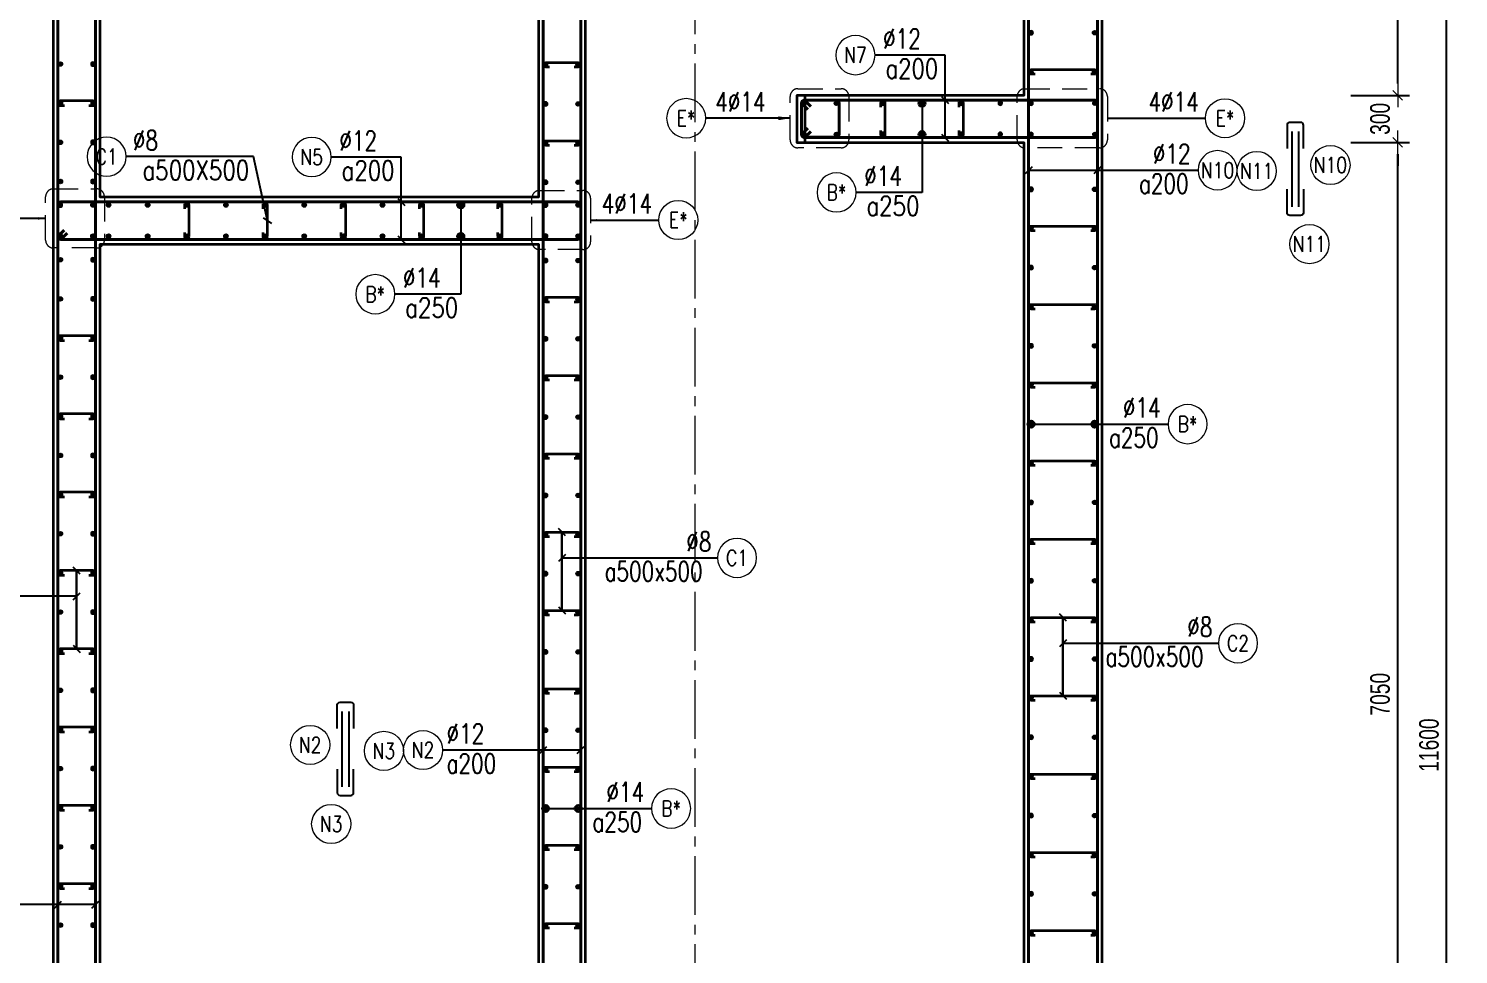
# Model space of a CAD drawing. Header units: millimetres. Extents: x 988833 to 1318015, y -9365 to 47591.
# Drawn here: x 1189286 to 1198419, y 5349 to 11262 of the extents above; entities that cross this region are included whole.
import ezdxf
from ezdxf.enums import TextEntityAlignment as Align

# ---------------------------------------------------------------- set-up
doc = ezdxf.new("R2010")
doc.units = ezdxf.units.MM
doc.header["$MEASUREMENT"] = 0
for name, pattern in [('HIDDEN', [9.525, 6.35, -3.175]), ('HIDDEN2', [4.7625, 3.175, -1.5875]), ('OF_Grid_1$0$CENTER2', [1.125, 0.75, -0.125, 0.125, -0.125])]:
    doc.linetypes.add(name, pattern=pattern)
doc.layers.get('0').update_dxf_attribs({"lineweight": 20})
doc.layers.get('Defpoints').update_dxf_attribs({"color": 151, "lineweight": 9})
doc.layers.add('Hidden', color=9, linetype='HIDDEN')
doc.layers.add('Ligature', color=1, linetype='Continuous')
for name, color, linetype, lineweight in [('KC-LEADER', 153, 'Continuous', 18), ('KC-THEP', 6, 'Continuous', 40), ('NDC_S_DIM', 1, 'Continuous', 15), ('NDC_S_HIDDEN', 8, 'HIDDEN2', 13), ('NDC_S_LEADER', 1, 'Continuous', 15), ('NDC_S_REBAR', 4, 'Continuous', 35), ('NDC_S_STIRRUP', 4, 'Continuous', 40), ('NDC_S_VN TEXT', 7, 'Continuous', 20), ('NDC_S_WALL', 6, 'Continuous', 35), ('OF_Grid_1$0$NDC_S_AXIS', 5, 'OF_Grid_1$0$CENTER2', 13)]:
    doc.layers.add(name, color=color, linetype=linetype, lineweight=lineweight)
doc.styles.add('NDC_ARIAL', font='arial.ttf', dxfattribs={"width": 0.85})
doc.styles.add('NDC_DIM', font='', dxfattribs={"width": 0.75})
doc.styles.add('NDC_EN TXT', font='romans.shx', dxfattribs={"width": 0.8})
doc.styles.get('NDC_DIM').set_extended_font_data('Dotum')
doc.dimstyles.new('NDC_1-50', dxfattribs={"dimscale": 50, "dimtxt": 2.5, "dimasz": 1, "dimexe": 1.5, "dimexo": 0, "dimgap": 0.8, "dimtad": 1, "dimdec": 0, "dimdsep": 46, "dimtxsty": 'NDC_ARIAL', "dimblk": 'DIMMARK', "dimcen": 49999.938995, "dimdle": 1.5, "dimclrd": 1, "dimclre": 1, "dimclrt": 3, "dimadec": 0, "dimazin": 0, "dimtfac": 1, "dimtdec": 0, "dimtix": 1, "dimtmove": 2, "dimatfit": 3, "dimfxl": 1, "dimarcsym": 0})
doc.dimstyles.new('NDC_dim_25', dxfattribs={"dimscale": 25, "dimtxt": 2.5, "dimasz": 1.5, "dimexe": 1.5, "dimexo": 2.5, "dimgap": 1, "dimtad": 1, "dimdec": 0, "dimzin": 0, "dimdsep": 46, "dimtxsty": 'NDC_DIM', "dimblk": 'DIMMARK', "dimcen": 0.09, "dimdle": 1.2, "dimclrd": 1, "dimclre": 1, "dimclrt": 3, "dimadec": 0, "dimazin": 0, "dimtfac": 1, "dimtdec": 0, "dimtix": 1, "dimtofl": 0, "dimtmove": 0, "dimatfit": 3, "dimfxl": 6, "dimfxlon": 1, "dimtolj": 1, "dimtzin": 0, "dimarcsym": 0})
doc.dimstyles.new('NDC_dim_30', dxfattribs={"dimscale": 30, "dimtxt": 2.5, "dimasz": 1.5, "dimexe": 1.5, "dimexo": 2.5, "dimgap": 1, "dimtad": 1, "dimdec": 0, "dimzin": 0, "dimdsep": 46, "dimtxsty": 'NDC_DIM', "dimblk": 'DIMMARK', "dimcen": 0.09, "dimdle": 1.2, "dimclrd": 1, "dimclre": 1, "dimclrt": 3, "dimadec": 0, "dimazin": 0, "dimtfac": 1, "dimtdec": 0, "dimtix": 1, "dimtofl": 0, "dimtmove": 0, "dimatfit": 3, "dimfxl": 6, "dimfxlon": 1, "dimtolj": 1, "dimtzin": 0, "dimarcsym": 0})
doc.dimstyles.new('NDC_dim_50', dxfattribs={"dimscale": 50, "dimtxt": 2.5, "dimasz": 1.5, "dimexe": 1.5, "dimexo": 2.5, "dimgap": 1, "dimtad": 1, "dimdec": 0, "dimzin": 0, "dimdsep": 46, "dimtxsty": 'NDC_DIM', "dimblk": 'DIMMARK', "dimcen": 0.09, "dimdle": 1.2, "dimclrd": 1, "dimclre": 1, "dimclrt": 3, "dimadec": 0, "dimazin": 0, "dimtfac": 1, "dimtdec": 0, "dimtix": 1, "dimtofl": 0, "dimtmove": 0, "dimatfit": 3, "dimfxl": 6, "dimfxlon": 1, "dimtolj": 1, "dimtzin": 0, "dimarcsym": 0})

# ---------------------------------------------------------------- blocks, each defined once
blk = doc.blocks.new('THEP')
at = {"layer": 'KC-LEADER', "color": 6}
blk.add_circle((0, 0), 14, dxfattribs=at)
at = {"layer": 'KC-THEP'}
for p, q in [((-14, 0), (14, 0)), ((9.9, 9.9), (-9.9, -9.9)), ((-9.9, 9.9), (9.9, -9.9)), ((0, 14), (0, -14))]:
    blk.add_line(p, q, dxfattribs=at)
blk = doc.blocks.new('A$C7BC65A55')
at = {"layer": 'Ligature'}
for p, q in [((-15.2, 372, 0), (-15.2, 38.5, 0)), ((15.2, 372, 0), (15.2, 38.5, 0))]:
    blk.add_line(p, q, dxfattribs=at)
for points in [[(-36.2, 296.5), (-36.2, 400.9, -0.414214), (-24, 413.1), (24, 413.1, -0.414214), (36.2, 400.9), (36.2, 296.5)], [(-36.2, 116.5), (-36.2, 12.2, 0.414214), (-24, 0), (24, 0, 0.414214), (36.2, 12.2), (36.2, 116.5)]]:
    blk.add_lwpolyline(points, format="xyb", dxfattribs=at)
blk = doc.blocks.new('DIMMARK')
at = {"layer": 'NDC_S_DIM', "color": 1}
blk.add_line((-1.5, 0), (1, 0), dxfattribs=at)
at = {"layer": 'NDC_S_DIM', "color": 2, "const_width": 0.1}
blk.add_lwpolyline([(-0.42, -0.42), (0.42, 0.42)], dxfattribs=at)
blk = doc.blocks.new('*U11')
blk.add_circle((-2.5, 0), 2.5)
at = {"layer": 'NDC_S_VN TEXT', "color": 3, "style": 'NDC_EN TXT', "width": 0.75}
for tag, p in [('DK1', (0.5, 0.85)), ('KC1', (0.5, -2.97))]:
    blk.add_attdef(tag, p, '', height=2.5, dxfattribs=at)
at = {"layer": 'NDC_S_VN TEXT', "color": 7, "style": 'NDC_EN TXT', "width": 0.8}
blk.add_attdef('SH2', text='', height=2, dxfattribs=at).set_placement((-2.5, 0), align=Align.MIDDLE)
blk = doc.blocks.new('*U12')
blk.add_circle((-2.5, 0), 2.5)
at = {"layer": 'NDC_S_VN TEXT', "color": 3, "style": 'NDC_EN TXT', "width": 0.75}
for tag, p in [('DK1', (0.5, 0.85)), ('KC1', (0.5, -2.97))]:
    blk.add_attdef(tag, p, '', height=2.5, dxfattribs=at)
at = {"layer": 'NDC_S_VN TEXT', "color": 7, "style": 'NDC_EN TXT', "width": 0.8}
blk.add_attdef('SH2', text='', height=2, dxfattribs=at).set_placement((-2.5, 0), align=Align.MIDDLE)
blk = doc.blocks.new('*U1115')
at = {"layer": 'KC-THEP', "rotation": 9.66856443638095}
for p in [(0, 99.3), (0, -99.3)]:
    blk.add_blockref('THEP', p, dxfattribs=at)
blk = doc.blocks.new('*U1114')
at = {"layer": 'NDC_S_HIDDEN', "color": 0, "linetype": 'ByBlock', "lineweight": -2, "transparency": 16777216}
for p in [(0, 0), (250, 0), (500, 0), (750, 0), (1000, 0), (1250, 0), (1500, 0), (1750, 0), (2000, 0), (2250, 0), (2500, 0)]:
    blk.add_blockref('*U1115', p, dxfattribs=at)
blk = doc.blocks.new('*U1117')
at = {"layer": 'NDC_S_REBAR'}
blk.add_lwpolyline([(-15, -75), (-15, -100, 1), (15, -100), (15, 100, 1), (-15, 100), (-15, 75)], format="xyb", dxfattribs=at)
blk = doc.blocks.new('*U1116')
at = {"layer": 'NDC_S_HIDDEN', "color": 0, "linetype": 'ByBlock', "lineweight": -2, "transparency": 16777216}
for p in [(0, 0), (500, 0), (1000, 0), (1500, 0), (2000, 0)]:
    blk.add_blockref('*U1117', p, dxfattribs=at)
blk = doc.blocks.new('*U9')
blk.add_circle((2.5, 0), 2.5)
at = {"layer": 'NDC_S_VN TEXT', "color": 3, "style": 'NDC_EN TXT', "width": 0.75}
blk.add_attdef('DK2', text='', height=2.5, dxfattribs=at).set_placement((-0.85, 0.85), align=Align.RIGHT)
at = {"layer": 'NDC_S_VN TEXT', "color": 7, "style": 'NDC_EN TXT', "width": 0.8}
blk.add_attdef('SH3', text='', height=2, dxfattribs=at).set_placement((2.5, 0), align=Align.MIDDLE)
blk = doc.blocks.new('*U1113')
at = {"layer": 'NDC_S_REBAR'}
blk.add_lwpolyline([(-15, -75), (-15, -100, 1), (15, -100), (15, 100, 1), (-15, 100), (-15, 75)], format="xyb", dxfattribs=at)
blk = doc.blocks.new('*U1120')
at = {"layer": 'NDC_S_HIDDEN', "color": 0, "linetype": 'ByBlock', "lineweight": -2, "transparency": 16777216}
for p in [(0, 0), (500, 0)]:
    blk.add_blockref('*U1113', p, dxfattribs=at)
blk = doc.blocks.new('*U10')
blk.add_circle((2.5, 0), 2.5)
at = {"layer": 'NDC_S_VN TEXT', "color": 3, "style": 'NDC_EN TXT'}
for tag, width, p in [('DK2', 0.75, (-0.85, 0.85)), ('KC2', 0.8, (-0.85, -2.97))]:
    blk.add_attdef(tag, text='', height=2.5, dxfattribs=dict(at, width=width)).set_placement(p, align=Align.RIGHT)
at = {"layer": 'NDC_S_VN TEXT', "color": 7, "style": 'NDC_EN TXT', "width": 0.8}
blk.add_attdef('SH3', text='', height=2, dxfattribs=at).set_placement((2.5, 0), align=Align.MIDDLE)
blk = doc.blocks.new('*D1144')
at = {"layer": 'Defpoints', "color": 0, "ltscale": 200, "transparency": 16777216}
for p in [(1196820.8, 12485.6), (1198344.1, 12485.6), (1196820.8, 885.9)]:
    blk.add_point(p, dxfattribs=at)
at = {"layer": 'NDC_S_DIM', "color": 1, "lineweight": -2, "ltscale": 200, "transparency": 16777216}
for p, q in [((1198044.1, 12485.6), (1198419.1, 12485.6)), ((1198344.1, 960.9), (1198344.1, 12410.6)), ((1198044.1, 885.9), (1198419.1, 885.9))]:
    blk.add_line(p, q, dxfattribs=at)
at = {"layer": 'NDC_S_DIM', "color": 1, "lineweight": -2, "ltscale": 200, "transparency": 16777216, "xscale": 75, "yscale": 75, "zscale": 75}
for p, rotation in [((1198344.1, 12485.6), 90), ((1198344.1, 885.9), 270)]:
    blk.add_blockref('DIMMARK', p, dxfattribs=dict(at, rotation=rotation))
at = {"layer": 'NDC_S_DIM', "color": 3, "ltscale": 200, "transparency": 16777216, "insert": (1198231.5, 6685.7), "char_height": 125, "attachment_point": 5, "rotation": 90, "style": 'NDC_DIM'}
blk.add_mtext('\\A1;11600', dxfattribs=at)
blk = doc.blocks.new('*D1166')
at = {"layer": 'Defpoints', "color": 0, "ltscale": 200, "transparency": 16777216}
for p in [(1195518.5, 10535.6), (1198031.5, 10535.6), (1195643.5, 3485.6)]:
    blk.add_point(p, dxfattribs=at)
at = {"layer": 'NDC_S_DIM', "color": 1, "lineweight": -2, "ltscale": 200, "transparency": 16777216}
for p, q in [((1197731.5, 10535.6), (1198106.5, 10535.6)), ((1198031.5, 3560.6), (1198031.5, 10460.6)), ((1197731.5, 3485.6), (1198106.5, 3485.6))]:
    blk.add_line(p, q, dxfattribs=at)
at = {"layer": 'NDC_S_DIM', "color": 1, "lineweight": -2, "ltscale": 200, "transparency": 16777216, "xscale": 75, "yscale": 75, "zscale": 75}
for p, rotation in [((1198031.5, 10535.6), 90), ((1198031.5, 3485.6), 270)]:
    blk.add_blockref('DIMMARK', p, dxfattribs=dict(at, rotation=rotation))
at = {"layer": 'NDC_S_DIM', "color": 3, "ltscale": 200, "transparency": 16777216, "insert": (1197918.9, 7010.6), "char_height": 125, "attachment_point": 5, "rotation": 90, "style": 'NDC_DIM'}
blk.add_mtext('\\A1;7050', dxfattribs=at)
blk = doc.blocks.new('*D1167')
at = {"layer": 'Defpoints', "color": 0, "ltscale": 200, "transparency": 16777216}
for p in [(1195518.5, 10835.6), (1198031.5, 10835.6), (1195518.5, 10535.6)]:
    blk.add_point(p, dxfattribs=at)
at = {"layer": 'NDC_S_DIM', "color": 1, "lineweight": -2, "ltscale": 200, "transparency": 16777216}
for p, q in [((1198031.5, 10910.6), (1198031.5, 10985.6)), ((1197731.5, 10835.6), (1198106.5, 10835.6)), ((1197731.5, 10535.6), (1198106.5, 10535.6)), ((1198031.5, 10460.6), (1198031.5, 10385.6))]:
    blk.add_line(p, q, dxfattribs=at)
at = {"layer": 'NDC_S_DIM', "color": 1, "lineweight": -2, "ltscale": 200, "transparency": 16777216, "xscale": 75, "yscale": 75, "zscale": 75}
for p, rotation in [((1198031.5, 10835.6), 270), ((1198031.5, 10535.6), 90)]:
    blk.add_blockref('DIMMARK', p, dxfattribs=dict(at, rotation=rotation))
at = {"layer": 'NDC_S_DIM', "color": 3, "ltscale": 200, "transparency": 16777216, "insert": (1197918.9, 10685.6), "char_height": 125, "attachment_point": 5, "rotation": 90, "style": 'NDC_DIM'}
blk.add_mtext('\\A1;300', dxfattribs=at)
blk = doc.blocks.new('*D1168')
at = {"layer": 'Defpoints', "color": 0, "ltscale": 200, "transparency": 16777216}
for p in [(1195643.5, 12385.6), (1198031.5, 12385.6), (1195518.5, 10835.6)]:
    blk.add_point(p, dxfattribs=at)
at = {"layer": 'NDC_S_DIM', "color": 1, "lineweight": -2, "ltscale": 200, "transparency": 16777216}
for p, q in [((1197731.5, 12385.6), (1198106.5, 12385.6)), ((1198031.5, 10910.6), (1198031.5, 12310.6)), ((1197731.5, 10835.6), (1198106.5, 10835.6))]:
    blk.add_line(p, q, dxfattribs=at)
at = {"layer": 'NDC_S_DIM', "color": 1, "lineweight": -2, "ltscale": 200, "transparency": 16777216, "xscale": 75, "yscale": 75, "zscale": 75}
for p, rotation in [((1198031.5, 12385.6), 90), ((1198031.5, 10835.6), 270)]:
    blk.add_blockref('DIMMARK', p, dxfattribs=dict(at, rotation=rotation))
at = {"layer": 'NDC_S_DIM', "color": 3, "ltscale": 200, "transparency": 16777216, "insert": (1197918.9, 11610.6), "char_height": 125, "attachment_point": 5, "rotation": 90, "style": 'NDC_DIM'}
blk.add_mtext('\\A1;1550', dxfattribs=at)

msp = doc.modelspace()

# ---------------------------------------------------------------- linework, layer by layer
for centre in [(1197601.8, 10390.6), (1197130.9, 10352.4), (1197467.4, 9885.6), (1191084.4, 6686.9), (1191555.4, 6648.7), (1191218.9, 6181.9)]:
    msp.add_circle(centre, 125)
at = {"layer": 'NDC_S_HIDDEN', "ltscale": 50}
for points in [[(1194200.3, 10878.3), (1194476.1, 10878.3, -0.414214), (1194526.1, 10828.3), (1194526.1, 10550.7, -0.414214), (1194476.1, 10500.7), (1194200.3, 10500.7, -0.414214), (1194150.3, 10550.7), (1194150.3, 10828.3, -0.414214)], [(1195650.3, 10878.3), (1196126.9, 10878.3, -0.414214), (1196176.9, 10828.3), (1196176.9, 10550.7, -0.414214), (1196126.9, 10500.7), (1195650.3, 10500.7, -0.414214), (1195600.3, 10550.7), (1195600.3, 10828.3, -0.414214)], [(1189444.3, 10238.5), (1189720.1, 10238.5, -0.414214), (1189770.1, 10188.5), (1189770.1, 9911, -0.414214), (1189720.1, 9861), (1189444.3, 9861, -0.414214), (1189394.3, 9911), (1189394.3, 10188.5, -0.414214)], [(1192550.3, 10228.3), (1192826.1, 10228.3, -0.414214), (1192876.1, 10178.3), (1192876.1, 9900.7, -0.414214), (1192826.1, 9850.7), (1192550.3, 9850.7, -0.414214), (1192500.3, 9900.7), (1192500.3, 10178.3, -0.414214)]]:
    msp.add_lwpolyline(points, format="xyb", close=True, dxfattribs=at)
at = {"layer": 'NDC_S_REBAR'}
for points in [[(1192614.2, 11015.7), (1192589.2, 11015.7, -1), (1192589.2, 11045.7), (1192796.3, 11045.7, -1), (1192796.3, 11015.7), (1192771.3, 11015.7)], [(1195715, 10970.6), (1195690, 10970.6, -1), (1195690, 11000.6), (1196095.5, 11000.6, -1), (1196095.5, 10970.6), (1196070.5, 10970.6)], [(1189671.3, 10770.6), (1189696.3, 10770.6, 1), (1189696.3, 10800.6), (1189489.2, 10800.6, 1), (1189489.2, 10770.6), (1189514.2, 10770.6)], [(1192614.2, 10515.7), (1192589.2, 10515.7, -1), (1192589.2, 10545.7), (1192796.3, 10545.7, -1), (1192796.3, 10515.7), (1192771.3, 10515.7)], [(1195715, 9970.6), (1195690, 9970.6, -1), (1195690, 10000.6), (1196095.5, 10000.6, -1), (1196095.5, 9970.6), (1196070.5, 9970.6)], [(1192614.2, 9515.7), (1192589.2, 9515.7, -1), (1192589.2, 9545.7), (1192796.3, 9545.7, -1), (1192796.3, 9515.7), (1192771.3, 9515.7)], [(1195715, 9470.6), (1195690, 9470.6, -1), (1195690, 9500.6), (1196095.5, 9500.6, -1), (1196095.5, 9470.6), (1196070.5, 9470.6)], [(1189671.3, 9270.6), (1189696.3, 9270.6, 1), (1189696.3, 9300.6), (1189489.2, 9300.6, 1), (1189489.2, 9270.6), (1189514.2, 9270.6)], [(1192614.2, 9015.7), (1192589.2, 9015.7, -1), (1192589.2, 9045.7), (1192796.3, 9045.7, -1), (1192796.3, 9015.7), (1192771.3, 9015.7)], [(1195715, 8970.6), (1195690, 8970.6, -1), (1195690, 9000.6), (1196095.5, 9000.6, -1), (1196095.5, 8970.6), (1196070.5, 8970.6)], [(1189671.3, 8770.6), (1189696.3, 8770.6, 1), (1189696.3, 8800.6), (1189489.2, 8800.6, 1), (1189489.2, 8770.6), (1189514.2, 8770.6)], [(1192614.2, 8515.7), (1192589.2, 8515.7, -1), (1192589.2, 8545.7), (1192796.3, 8545.7, -1), (1192796.3, 8515.7), (1192771.3, 8515.7)], [(1195715, 8470.6), (1195690, 8470.6, -1), (1195690, 8500.6), (1196095.5, 8500.6, -1), (1196095.5, 8470.6), (1196070.5, 8470.6)], [(1189671.3, 8270.6), (1189696.3, 8270.6, 1), (1189696.3, 8300.6), (1189489.2, 8300.6, 1), (1189489.2, 8270.6), (1189514.2, 8270.6)], [(1192614.2, 8015.7), (1192589.2, 8015.7, -1), (1192589.2, 8045.7), (1192796.3, 8045.7, -1), (1192796.3, 8015.7), (1192771.3, 8015.7)], [(1195715, 7970.6), (1195690, 7970.6, -1), (1195690, 8000.6), (1196095.5, 8000.6, -1), (1196095.5, 7970.6), (1196070.5, 7970.6)], [(1189671.3, 7770.6), (1189696.3, 7770.6, 1), (1189696.3, 7800.6), (1189489.2, 7800.6, 1), (1189489.2, 7770.6), (1189514.2, 7770.6)], [(1192614.2, 7515.7), (1192589.2, 7515.7, -1), (1192589.2, 7545.7), (1192796.3, 7545.7, -1), (1192796.3, 7515.7), (1192771.3, 7515.7)], [(1195715, 7470.6), (1195690, 7470.6, -1), (1195690, 7500.6), (1196095.5, 7500.6, -1), (1196095.5, 7470.6), (1196070.5, 7470.6)], [(1189671.3, 7270.6), (1189696.3, 7270.6, 1), (1189696.3, 7300.6), (1189489.2, 7300.6, 1), (1189489.2, 7270.6), (1189514.2, 7270.6)], [(1192614.2, 7015.7), (1192589.2, 7015.7, -1), (1192589.2, 7045.7), (1192796.3, 7045.7, -1), (1192796.3, 7015.7), (1192771.3, 7015.7)], [(1195715, 6970.6), (1195690, 6970.6, -1), (1195690, 7000.6), (1196095.5, 7000.6, -1), (1196095.5, 6970.6), (1196070.5, 6970.6)], [(1189671.3, 6770.6), (1189696.3, 6770.6, 1), (1189696.3, 6800.6), (1189489.2, 6800.6, 1), (1189489.2, 6770.6), (1189514.2, 6770.6)], [(1192614.2, 6515.7), (1192589.2, 6515.7, -1), (1192589.2, 6545.7), (1192796.3, 6545.7, -1), (1192796.3, 6515.7), (1192771.3, 6515.7)], [(1195715, 6470.6), (1195690, 6470.6, -1), (1195690, 6500.6), (1196095.5, 6500.6, -1), (1196095.5, 6470.6), (1196070.5, 6470.6)], [(1189671.3, 6270.6), (1189696.3, 6270.6, 1), (1189696.3, 6300.6), (1189489.2, 6300.6, 1), (1189489.2, 6270.6), (1189514.2, 6270.6)], [(1192614.2, 6015.7), (1192589.2, 6015.7, -1), (1192589.2, 6045.7), (1192796.3, 6045.7, -1), (1192796.3, 6015.7), (1192771.3, 6015.7)], [(1195715, 5970.6), (1195690, 5970.6, -1), (1195690, 6000.6), (1196095.5, 6000.6, -1), (1196095.5, 5970.6), (1196070.5, 5970.6)], [(1189671.3, 5770.6), (1189696.3, 5770.6, 1), (1189696.3, 5800.6), (1189489.2, 5800.6, 1), (1189489.2, 5770.6), (1189514.2, 5770.6)], [(1192614.2, 5515.7), (1192589.2, 5515.7, -1), (1192589.2, 5545.7), (1192796.3, 5545.7, -1), (1192796.3, 5515.7), (1192771.3, 5515.7)], [(1195715, 5470.6), (1195690, 5470.6, -1), (1195690, 5500.6), (1196095.5, 5500.6, -1), (1196095.5, 5470.6), (1196070.5, 5470.6)]]:
    msp.add_lwpolyline(points, format="xyb", dxfattribs=at)
at = {"layer": 'NDC_S_STIRRUP'}
for points in [[(1189512.7, 575.6), (1189472.7, 535.6, 0.414214), (1189492.7, 515.6), (1189692.7, 515.6, 0.414214), (1189712.7, 535.6), (1189712.7, 12835.6, 0.414214), (1189692.7, 12855.6), (1189492.7, 12855.6, 0.414214), (1189472.7, 12835.6), (1189472.7, 535.6, 0.414214), (1189492.7, 515.6), (1189532.7, 555.6)], [(1192772.7, 575.6), (1192812.7, 535.6, -0.414214), (1192792.7, 515.6), (1192592.7, 515.6, -0.414214), (1192572.7, 535.6), (1192572.7, 12835.6, -0.414214), (1192592.7, 12855.6), (1192792.7, 12855.6, -0.414214), (1192812.7, 12835.6), (1192812.7, 535.6, -0.414214), (1192792.7, 515.6), (1192752.7, 555.6)], [(1196103.5, 3317), (1196113.5, 3287), (1196113.5, 12835.6, 0.414214), (1196093.5, 12855.6), (1195693.5, 12855.6, 0.414214), (1195673.5, 12835.6), (1195673.5, 9586.3), (1195673.5, 9586.3)], [(1194282.7, 10605.6), (1194242.7, 10565.6, -0.414214), (1194222.7, 10585.6), (1194222.7, 10785.6, -0.414214), (1194242.7, 10805.6), (1196093.5, 10805.6, -0.414214), (1196113.5, 10785.6), (1196113.5, 10585.6, -0.414358), (1196093.5, 10565.6), (1194242.7, 10565.6, -0.414214), (1194222.7, 10585.6), (1194262.7, 10625.6)], [(1194262.7, 10745.6), (1194222.7, 10785.6, -0.414214), (1194242.7, 10805.6), (1194442.7, 10805.6, -0.414214), (1194462.7, 10785.6), (1194462.7, 10587.8, -0.414214), (1194442.7, 10567.8), (1194242.7, 10567.8, -0.414214), (1194222.7, 10587.8), (1194222.7, 10785.6, -0.414214), (1194242.7, 10805.6), (1194282.7, 10765.6)], [(1189532.7, 9955.6), (1189492.7, 9915.6, -0.414214), (1189472.7, 9935.6), (1189472.7, 10135.6, -0.414214), (1189492.7, 10155.6), (1192792.7, 10155.6, -0.414214), (1192812.7, 10135.6), (1192812.7, 9935.6, -0.414358), (1192792.7, 9915.6), (1189492.7, 9915.6, -0.414214), (1189472.7, 9935.6), (1189512.7, 9975.6)], [(1195673.5, 10085.6), (1195673.5, 10085.6), (1195673.5, 535.6, 0.414214), (1195693.5, 515.6), (1196093.5, 515.6, 0.414214), (1196113.5, 535.6), (1196113.5, 3786.3), (1196103.5, 3756.3)]]:
    msp.add_lwpolyline(points, format="xyb", dxfattribs=at)
at = {"layer": 'NDC_S_WALL', "ltscale": 200}
for points in [[(1192843.5, 3485.6), (1192843.5, 12885.6), (1192843.5, 12885.6), (1192443.5, 12885.6), (1192443.5, 12885.6), (1192443.5, 12385.6), (1192443.5, 12385.6), (1192543.5, 12385.6), (1192543.5, 10185.6), (1189743.5, 10185.6), (1189743.5, 12385.6), (1189743.5, 12385.6), (1191341.2, 12385.6), (1191341.2, 12385.6), (1191341.2, 12885.6), (1191341.2, 12885.6), (1186443.5, 12885.6), (1186443.5, 11735.6), (1186743.5, 11735.6), (1186743.5, 12385.6), (1189443.5, 12385.6), (1189443.5, 12385.6), (1189443.5, 985.6)], [(1192843.5, 3485.6), (1192843.5, 12885.6), (1192843.5, 12885.6), (1192443.5, 12885.6), (1192443.5, 12885.6), (1192443.5, 12385.6), (1192443.5, 12385.6), (1192543.5, 12385.6), (1192543.5, 10185.6), (1189743.5, 10185.6), (1189743.5, 12385.6), (1189743.5, 12385.6), (1191341.2, 12385.6), (1191341.2, 12385.6), (1191341.2, 12885.6), (1191341.2, 12885.6), (1186443.5, 12885.6), (1186443.5, 11735.6), (1186743.5, 11735.6), (1186743.5, 12385.6), (1189443.5, 12385.6), (1189443.5, 12385.6), (1189443.5, 985.6)], [(1196143.5, 485.6), (1196143.5, 12885.6), (1194193.5, 12885.6), (1194193.5, 12885.6), (1194193.5, 12385.6), (1194193.5, 12385.6), (1195643.5, 12385.6), (1195643.5, 12385.6), (1195643.5, 10835.6), (1195643.5, 10835.6), (1194193.5, 10835.6), (1194193.5, 10535.6), (1195643.5, 10535.6), (1195643.5, 10535.6), (1195643.5, 3485.6)], [(1196143.5, 485.6), (1196143.5, 12885.6), (1194243.5, 12885.6), (1194243.5, 12885.6), (1194243.5, 12385.6), (1194243.5, 12385.6), (1195643.5, 12385.6), (1195643.5, 12385.6), (1195643.5, 10835.6), (1195643.5, 10835.6), (1194243.5, 10835.6), (1194243.5, 10535.6), (1195643.5, 10535.6), (1195643.5, 10535.6), (1195643.5, 3485.6)], [(1189743.5, 2835.6), (1189743.5, 9885.6), (1189743.5, 9885.6), (1192543.5, 9885.6), (1192543.5, 485.6)], [(1189743.5, 2835.6), (1189743.5, 9885.6), (1189743.5, 9885.6), (1192543.5, 9885.6), (1192543.5, 485.6)]]:
    msp.add_lwpolyline(points, dxfattribs=at)
at = {"layer": 'OF_Grid_1$0$NDC_S_AXIS', "ltscale": 500}
msp.add_line((1193544.3, -1148.8), (1193544.3, 14547.4), dxfattribs=at)

# ---------------------------------------------------------------- block references
at = {"layer": 'Hidden', "yscale": 1.44, "zscale": 1.44}
for p, xscale in [((1197376.8, 10068.3, 0), -1.44), ((1191309.5, 6364.6, 0), 1.44)]:
    msp.add_blockref('A$C7BC65A55', p, dxfattribs=dict(at, xscale=xscale))
at = {"layer": 'KC-THEP', "xscale": -1}
for p, rotation in [((1195690, 11235.6), 350.3314355636191), ((1189696.3, 11035.6), 170.331435563619), ((1192589.2, 11030.7), 350.3314355636191), ((1195690, 10985.6), 350.3314355636191), ((1189696.3, 10785.6), 170.331435563619), ((1192589.2, 10780.7), 350.3314355636191), ((1194239.2, 10785.2), 350.3314355636191), ((1194742.7, 10785.6), 350.3314355636191), ((1194992.7, 10785.6), 350.3314355636191), ((1195242.7, 10785.6), 350.3314355636191), ((1195492.7, 10785.6), 350.3314355636191), ((1195689.2, 10785.2), 350.3314355636191), ((1194239.2, 10586.6), 350.3314355636191), ((1194742.7, 10587), 350.3314355636191), ((1194992.7, 10587), 350.3314355636191), ((1195242.7, 10587), 350.3314355636191), ((1195492.7, 10587), 350.3314355636191), ((1195689.2, 10586.6), 350.3314355636191), ((1189696.3, 10535.6), 170.331435563619), ((1192589.2, 10530.7), 350.3314355636191), ((1189696.3, 10285.6), 170.331435563619), ((1192589.2, 10280.7), 350.3314355636191), ((1195690, 10235.6), 350.3314355636191), ((1189489.2, 10135.2), 350.3314355636191), ((1192589.2, 10135.2), 350.3314355636191), ((1195690, 9985.6), 350.3314355636191), ((1189489.2, 9936.6), 350.3314355636191), ((1192589.2, 9936.6), 350.3314355636191), ((1189696.3, 9785.6), 170.331435563619), ((1192589.2, 9780.7), 350.3314355636191), ((1195690, 9735.6), 350.3314355636191), ((1189696.3, 9535.6), 170.331435563619), ((1192589.2, 9530.7), 350.3314355636191), ((1195690, 9485.6), 350.3314355636191), ((1189696.3, 9285.6), 170.331435563619), ((1192589.2, 9280.7), 350.3314355636191), ((1195690, 9235.6), 350.3314355636191), ((1189696.3, 9035.6), 170.331435563619), ((1192589.2, 9030.7), 350.3314355636191), ((1195690, 8985.6), 350.3314355636191), ((1189696.3, 8785.6), 170.331435563619), ((1192589.2, 8780.7), 350.3314355636191), ((1195690, 8735.6), 350.3314355636191), ((1189696.3, 8535.6), 170.331435563619), ((1192589.2, 8530.7), 350.3314355636191), ((1195690, 8485.6), 350.3314355636191), ((1189696.3, 8285.6), 170.331435563619), ((1192589.2, 8280.7), 350.3314355636191), ((1195690, 8235.6), 350.3314355636191), ((1189696.3, 8035.6), 170.331435563619), ((1192589.2, 8030.7), 350.3314355636191), ((1195690, 7985.6), 350.3314355636191), ((1189696.3, 7785.6), 170.331435563619), ((1192589.2, 7780.7), 350.3314355636191), ((1195690, 7735.6), 350.3314355636191), ((1189696.3, 7535.6), 170.331435563619), ((1192589.2, 7530.7), 350.3314355636191), ((1195690, 7485.6), 350.3314355636191), ((1189696.3, 7285.6), 170.331435563619), ((1192589.2, 7280.7), 350.3314355636191), ((1195690, 7235.6), 350.3314355636191), ((1189696.3, 7035.6), 170.331435563619), ((1192589.2, 7030.7), 350.3314355636191), ((1195690, 6985.6), 350.3314355636191), ((1189696.3, 6785.6), 170.331435563619), ((1192589.2, 6780.7), 350.3314355636191), ((1195690, 6735.6), 350.3314355636191), ((1189696.3, 6535.6), 170.331435563619), ((1192589.2, 6530.7), 350.3314355636191), ((1195690, 6485.6), 350.3314355636191), ((1189696.3, 6285.6), 170.331435563619), ((1192589.2, 6280.7), 350.3314355636191), ((1195690, 6235.6), 350.3314355636191), ((1189696.3, 6035.6), 170.331435563619), ((1192589.2, 6030.7), 350.3314355636191), ((1195690, 5985.6), 350.3314355636191), ((1189696.3, 5785.6), 170.331435563619), ((1192589.2, 5780.7), 350.3314355636191), ((1195690, 5735.6), 350.3314355636191), ((1189696.3, 5535.6), 170.331435563619), ((1192589.2, 5530.7), 350.3314355636191), ((1195690, 5485.6), 350.3314355636191)]:
    msp.add_blockref('THEP', p, dxfattribs=dict(at, rotation=rotation))
at = {"layer": 'KC-THEP'}
for p, rotation in [((1196095.5, 11235.6), 9.66856443638085), ((1189489.2, 11035.6), 189.6685644363809), ((1192796.3, 11030.7), 9.66856443638095), ((1196095.5, 10985.6), 9.66856443638085), ((1189489.2, 10785.6), 189.6685644363809), ((1192796.3, 10780.7), 9.66856443638095), ((1194446.3, 10785.2), 9.668564436380926), ((1196097.1, 10785.2), 9.668564436380926), ((1194446.3, 10586.6), 9.668564436380926), ((1196097.1, 10586.6), 9.668564436380926), ((1189489.2, 10535.6), 189.6685644363809), ((1192796.3, 10530.7), 9.66856443638095), ((1189489.2, 10285.6), 189.6685644363809), ((1192796.3, 10280.7), 9.66856443638095), ((1196095.5, 10235.6), 9.66856443638085), ((1189696.3, 10135.2), 9.668564436354272), ((1192796.3, 10135.2), 9.668564436380926), ((1196095.5, 9985.6), 9.66856443638085), ((1189696.3, 9936.6), 9.668564436354272), ((1192796.3, 9936.6), 9.668564436380926), ((1189489.2, 9785.6), 189.6685644363809), ((1192796.3, 9780.7), 9.66856443638095), ((1196095.5, 9735.6), 9.66856443638085), ((1189489.2, 9535.6), 189.6685644363809), ((1192796.3, 9530.7), 9.66856443638095), ((1196095.5, 9485.6), 9.66856443638085), ((1189489.2, 9285.6), 189.6685644363809), ((1192796.3, 9280.7), 9.66856443638095), ((1196095.5, 9235.6), 9.66856443638085), ((1189489.2, 9035.6), 189.6685644363809), ((1192796.3, 9030.7), 9.66856443638095), ((1196095.5, 8985.6), 9.66856443638085), ((1189489.2, 8785.6), 189.6685644363809), ((1192796.3, 8780.7), 9.66856443638095), ((1196095.5, 8735.6), 9.66856443638085), ((1189489.2, 8535.6), 189.6685644363809), ((1192796.3, 8530.7), 9.66856443638095), ((1196095.5, 8485.6), 9.66856443638085), ((1189489.2, 8285.6), 189.6685644363809), ((1192796.3, 8280.7), 9.66856443638095), ((1196095.5, 8235.6), 9.66856443638085), ((1189489.2, 8035.6), 189.6685644363809), ((1192796.3, 8030.7), 9.66856443638095), ((1196095.5, 7985.6), 9.66856443638085), ((1189489.2, 7785.6), 189.6685644363809), ((1192796.3, 7780.7), 9.66856443638095), ((1196095.5, 7735.6), 9.66856443638085), ((1189489.2, 7535.6), 189.6685644363809), ((1192796.3, 7530.7), 9.66856443638095), ((1196095.5, 7485.6), 9.66856443638085), ((1189489.2, 7285.6), 189.6685644363809), ((1192796.3, 7280.7), 9.66856443638095), ((1196095.5, 7235.6), 9.66856443638085), ((1189489.2, 7035.6), 189.6685644363809), ((1192796.3, 7030.7), 9.66856443638095), ((1196095.5, 6985.6), 9.66856443638085), ((1189489.2, 6785.6), 189.6685644363809), ((1192796.3, 6780.7), 9.66856443638095), ((1196095.5, 6735.6), 9.66856443638085), ((1189489.2, 6535.6), 189.6685644363809), ((1192796.3, 6530.7), 9.66856443638095), ((1196095.5, 6485.6), 9.66856443638085), ((1189489.2, 6285.6), 189.6685644363809), ((1192796.3, 6280.7), 9.66856443638095), ((1196095.5, 6235.6), 9.66856443638085), ((1189489.2, 6035.6), 189.6685644363809), ((1192796.3, 6030.7), 9.66856443638095), ((1196095.5, 5985.6), 9.66856443638085), ((1189489.2, 5785.6), 189.6685644363809), ((1192796.3, 5780.7), 9.66856443638095), ((1196095.5, 5735.6), 9.66856443638085), ((1189489.2, 5535.6), 189.6685644363809), ((1192796.3, 5530.7), 9.66856443638095), ((1196095.5, 5485.6), 9.66856443638085)]:
    msp.add_blockref('THEP', p, dxfattribs=dict(at, rotation=rotation))
at = {"layer": 'NDC_S_HIDDEN'}
for name, p in [('*U1120', (1194742.7, 10685.6)), ('*U1114', (1189796.3, 10035.9)), ('*U1116', (1190296.3, 10035.2))]:
    msp.add_blockref(name, p, dxfattribs=at)
at = {"layer": 'NDC_S_VN TEXT'}
ref = msp.add_blockref('*U10', (1194692.6, 11092.5), dxfattribs=dict(at, xscale=-50, yscale=50, zscale=50))
ref.add_attrib('SH3', 'N7', dxfattribs={"color": 7, "height": 100, "style": 'NDC_EN TXT', "width": 0.8}).set_placement((1194567.6, 11092.5), align=Align.MIDDLE)
ref.add_attrib('DK2', '%%C12', dxfattribs={"color": 3, "height": 125, "style": 'NDC_EN TXT', "width": 0.75}).set_placement((1194985.1, 11134.7), align=Align.RIGHT)
ref.add_attrib('KC2', 'a200', dxfattribs={"color": 3, "height": 125, "style": 'NDC_EN TXT', "width": 0.8}).set_placement((1195097, 10943.8), align=Align.RIGHT)
ref = msp.add_blockref('*U9', (1193611.4, 10689.7), dxfattribs=dict(at, xscale=-50, yscale=50, zscale=50))
ref.add_attrib('SH3', 'E*', dxfattribs={"color": 7, "height": 100, "style": 'NDC_EN TXT', "width": 0.8}).set_placement((1193486.4, 10689.7), align=Align.MIDDLE)
ref.add_attrib('DK2', '4%%C14', dxfattribs={"color": 3, "height": 125, "style": 'NDC_EN TXT', "width": 0.75}).set_placement((1193993.2, 10731.9), align=Align.RIGHT)
at = {"layer": 'NDC_S_VN TEXT', "xscale": 50, "yscale": 50, "zscale": 50}
for name, p, values in [('*U9', (1196803.1, 10689.5), {'SH3': 'E*', 'DK2': '4%%C14'}), ('*U9', (1193310.7, 10039.5), {'SH3': 'E*', 'DK2': '4%%C14'}), ('*U11', (1191930.4, 6653.9), {'SH2': 'N2', 'DK1': '%%C12', 'KC1': 'a200'})]:
    msp.add_blockref(name, p, dxfattribs=at).add_auto_attribs(values)
at = {"layer": 'NDC_S_VN TEXT'}
ref = msp.add_blockref('*U10', (1189909.4, 10444.2), dxfattribs=dict(at, xscale=-50, yscale=50, zscale=50))
ref.add_attrib('SH3', 'C1', dxfattribs={"color": 7, "height": 100, "style": 'NDC_EN TXT', "width": 0.8}).set_placement((1189784.4, 10444.2), align=Align.MIDDLE)
ref.add_attrib('DK2', '%%c8', dxfattribs={"color": 3, "height": 125, "style": 'NDC_EN TXT', "width": 0.75}).set_placement((1190112.7, 10486.4), align=Align.RIGHT)
ref.add_attrib('KC2', 'a500X500', dxfattribs={"color": 3, "height": 125, "style": 'NDC_EN TXT', "width": 0.8}).set_placement((1190694.8, 10295.5), align=Align.RIGHT)
ref = msp.add_blockref('*U10', (1191219.3, 10442), dxfattribs=dict(at, xscale=-50, yscale=50, zscale=50))
ref.add_attrib('SH3', 'N5', dxfattribs={"color": 7, "height": 100, "style": 'NDC_EN TXT', "width": 0.8}).set_placement((1191094.3, 10442), align=Align.MIDDLE)
ref.add_attrib('DK2', '%%C12', dxfattribs={"color": 3, "height": 125, "style": 'NDC_EN TXT', "width": 0.75}).set_placement((1191511.8, 10484.3), align=Align.RIGHT)
ref.add_attrib('KC2', 'a200', dxfattribs={"color": 3, "height": 125, "style": 'NDC_EN TXT', "width": 0.8}).set_placement((1191623.7, 10293.4), align=Align.RIGHT)
ref = msp.add_blockref('*U11', (1196755.9, 10357.6), dxfattribs=dict(at, xscale=-50, yscale=50, zscale=50))
ref.add_attrib('SH2', 'N10', dxfattribs={"color": 7, "height": 100, "style": 'NDC_EN TXT', "width": 0.8}).set_placement((1196880.9, 10357.6), align=Align.MIDDLE)
ref.add_attrib('DK1', '%%C12', (1196467.5, 10399.9), dxfattribs={"color": 3, "height": 125, "style": 'NDC_EN TXT', "width": 0.75})
ref.add_attrib('KC1', 'a200', (1196378.3, 10209), dxfattribs={"color": 3, "height": 125, "style": 'NDC_EN TXT', "width": 0.75})
ref = msp.add_blockref('*U10', (1194572.1, 10215.9), dxfattribs=dict(at, xscale=-50, yscale=50, zscale=50))
ref.add_attrib('SH3', 'B*', dxfattribs={"color": 7, "height": 100, "style": 'NDC_EN TXT', "width": 0.8}).set_placement((1194447.1, 10215.9), align=Align.MIDDLE)
ref.add_attrib('DK2', '%%C14', dxfattribs={"color": 3, "height": 125, "style": 'NDC_EN TXT', "width": 0.75}).set_placement((1194864.6, 10258.2), align=Align.RIGHT)
ref.add_attrib('KC2', 'a250', dxfattribs={"color": 3, "height": 125, "style": 'NDC_EN TXT', "width": 0.8}).set_placement((1194976.5, 10067.3), align=Align.RIGHT)
ref = msp.add_blockref('*U10', (1191625.6, 9565.5), dxfattribs=dict(at, xscale=-50, yscale=50, zscale=50))
ref.add_attrib('SH3', 'B*', dxfattribs={"color": 7, "height": 100, "style": 'NDC_EN TXT', "width": 0.8}).set_placement((1191500.6, 9565.5), align=Align.MIDDLE)
ref.add_attrib('DK2', '%%C14', dxfattribs={"color": 3, "height": 125, "style": 'NDC_EN TXT', "width": 0.75}).set_placement((1191918.1, 9607.7), align=Align.RIGHT)
ref.add_attrib('KC2', 'a250', dxfattribs={"color": 3, "height": 125, "style": 'NDC_EN TXT', "width": 0.8}).set_placement((1192030, 9416.8), align=Align.RIGHT)
ref = msp.add_blockref('*U11', (1196564.4, 8735.6), dxfattribs=dict(at, xscale=-50, yscale=50, zscale=50))
ref.add_attrib('SH2', 'B*', dxfattribs={"color": 7, "height": 100, "style": 'NDC_EN TXT', "width": 0.8}).set_placement((1196689.4, 8735.6), align=Align.MIDDLE)
ref.add_attrib('DK1', '%%C14', (1196276.1, 8777.9), dxfattribs={"color": 3, "height": 125, "style": 'NDC_EN TXT', "width": 0.75})
ref.add_attrib('KC1', 'a250', (1196186.8, 8587), dxfattribs={"color": 3, "height": 125, "style": 'NDC_EN TXT', "width": 0.75})
ref = msp.add_blockref('*U12', (1193686.1, 7881.3), dxfattribs=dict(at, xscale=-50, yscale=50, zscale=50))
ref.add_attrib('SH2', 'C1', dxfattribs={"color": 7, "height": 100, "style": 'NDC_EN TXT', "width": 0.8}).set_placement((1193811.1, 7881.3), align=Align.MIDDLE)
ref.add_attrib('DK1', '%%c8', (1193486.9, 7923.6), dxfattribs={"color": 3, "height": 125, "style": 'NDC_EN TXT', "width": 0.75})
ref.add_attrib('KC1', 'a500x500', (1192964.6, 7732.7), dxfattribs={"color": 3, "height": 125, "style": 'NDC_EN TXT', "width": 0.75})
ref = msp.add_blockref('*U12', (1196886.1, 7336.2), dxfattribs=dict(at, xscale=-50, yscale=50, zscale=50))
ref.add_attrib('SH2', 'C2', dxfattribs={"color": 7, "height": 100, "style": 'NDC_EN TXT', "width": 0.8}).set_placement((1197011.1, 7336.2), align=Align.MIDDLE)
ref.add_attrib('DK1', '%%c8', (1196687, 7378.5), dxfattribs={"color": 3, "height": 125, "style": 'NDC_EN TXT', "width": 0.75})
ref.add_attrib('KC1', 'a500x500', (1196164.6, 7187.6), dxfattribs={"color": 3, "height": 125, "style": 'NDC_EN TXT', "width": 0.75})
ref = msp.add_blockref('*U11', (1193265.2, 6280.7), dxfattribs=dict(at, xscale=-50, yscale=50, zscale=50))
ref.add_attrib('SH2', 'B*', dxfattribs={"color": 7, "height": 100, "style": 'NDC_EN TXT', "width": 0.8}).set_placement((1193390.2, 6280.7), align=Align.MIDDLE)
ref.add_attrib('DK1', '%%C14', (1192976.8, 6323), dxfattribs={"color": 3, "height": 125, "style": 'NDC_EN TXT', "width": 0.75})
ref.add_attrib('KC1', 'a250', (1192887.5, 6132.1), dxfattribs={"color": 3, "height": 125, "style": 'NDC_EN TXT', "width": 0.75})

# ---------------------------------------------------------------- texts
at = {"layer": 'NDC_S_VN TEXT', "color": 7, "style": 'NDC_EN TXT', "width": 0.8}
for tag, p in [('N10', (1197601.8, 10390.6)), ('N11', (1197130.9, 10352.4)), ('N11', (1197467.4, 9885.6)), ('N2', (1191084.4, 6686.9)), ('N3', (1191555.4, 6648.7)), ('N3', (1191218.9, 6181.9))]:
    msp.add_attdef(tag, text='3', height=100, dxfattribs=at).set_placement(p, align=Align.MIDDLE)

# ---------------------------------------------------------------- dimensions: what is measured, and where the dimension line sits
at = {"layer": 'NDC_S_DIM', "ltscale": 200}
for base, p1, p2, picture, middle in [((1198344.1, 12485.6), (1196820.8, 885.9), (1196820.8, 12485.6), '*D1144', (1198231.5, 6685.7)), ((1198031.5, 12385.6), (1195518.5, 10835.6), (1195643.5, 12385.6), '*D1168', (1197918.9, 11610.6)), ((1198031.5, 10835.6), (1195518.5, 10535.6), (1195518.5, 10835.6), '*D1167', (1197918.9, 10685.6)), ((1198031.5, 10535.6), (1195643.5, 3485.6), (1195518.5, 10535.6), '*D1166', (1197918.9, 7010.6))]:
    dim = msp.add_linear_dim(base=base, p1=p1, p2=p2, angle=90, dimstyle='NDC_dim_50', override={"dimtmove": 1}, dxfattribs=at)
    dim.commit()
    dim.dimension.update_dxf_attribs({"geometry": picture, "text_midpoint": middle})

# ---------------------------------------------------------------- leaders
at = {"layer": 'NDC_S_LEADER'}
for points, dimstyle, override in [([(1195140.1, 10565.6), (1195140.1, 11092.3), (1194692.6, 11092.3)], 'NDC_dim_30', {"dimgap": 1, "dimtad": 0, "dimldrblk": 'Oblique'}), ([(1195140.1, 10805.6), (1195140.1, 11092.3), (1194692.6, 11092.3)], 'NDC_dim_30', {"dimtad": 0, "dimldrblk": 'Oblique'}), ([(1194992.7, 10785.6), (1194992.7, 10215.7), (1194572.1, 10215.7)], 'NDC_dim_30', {"dimgap": 1, "dimtad": 0, "dimldrblk": 'Origin'}), ([(1194150.3, 10689.5), (1193611.4, 10689.5)], 'NDC_dim_50', {"dimgap": 1, "dimtad": 0}), ([(1196176.9, 10689.5), (1196803.1, 10689.5)], 'NDC_dim_25', {"dimgap": 1, "dimtad": 0}), ([(1194992.7, 10585.6), (1194992.7, 10215.7), (1194572.1, 10215.7)], 'NDC_dim_30', {"dimgap": 1, "dimtad": 0, "dimldrblk": 'Origin'}), ([(1190811.3, 10035.2), (1190722.3, 10444.2), (1189909.4, 10444.2)], 'NDC_dim_30', {"dimtad": 0, "dimldrblk": 'Oblique'}), ([(1191666.7, 9915.2), (1191666.7, 10441.8), (1191219.3, 10441.8)], 'NDC_dim_30', {"dimgap": 1, "dimtad": 0, "dimldrblk": 'Oblique'}), ([(1191666.7, 10155.2), (1191666.7, 10441.8), (1191219.3, 10441.8)], 'NDC_dim_30', {"dimtad": 0, "dimldrblk": 'Oblique'}), ([(1195673.5, 10357.4), (1196755.9, 10357.4)], 'NDC_dim_30', {"dimtad": 0, "dimldrblk": 'Oblique'}), ([(1196113.5, 10357.4), (1196755.9, 10357.4)], 'NDC_dim_30', {"dimtad": 0, "dimldrblk": 'Oblique'}), ([(1192046.3, 10135.2), (1192046.3, 9565.3), (1191625.6, 9565.3)], 'NDC_dim_30', {"dimgap": 1, "dimtad": 0, "dimldrblk": 'Origin'}), ([(1192046.3, 9935.2), (1192046.3, 9565.3), (1191625.6, 9565.3)], 'NDC_dim_30', {"dimgap": 1, "dimtad": 0, "dimldrblk": 'Origin'}), ([(1192876.1, 10039.5), (1193310.7, 10039.5)], 'NDC_dim_25', {"dimgap": 1, "dimtad": 0}), ([(1195690, 8735.6), (1196564.4, 8735.6)], 'NDC_dim_30', {"dimtad": 0, "dimldrblk": 'Origin'}), ([(1196095.5, 8735.6), (1196564.4, 8735.6)], 'NDC_dim_30', {"dimtad": 0, "dimldrblk": 'Origin'}), ([(1192692.7, 8045.7), (1192692.7, 7545.7)], 'NDC_dim_30', {"dimtad": 0, "dimldrblk": 'Oblique'}), ([(1192692.7, 7545.7), (1192692.7, 8045.7)], 'NDC_dim_30', {"dimtad": 0, "dimldrblk": 'Oblique'}), ([(1192692.7, 7881.3), (1193686.1, 7881.3)], 'NDC_dim_30', {"dimtad": 0, "dimldrblk": 'Oblique'}), ([(1189592.7, 7800.6), (1189592.7, 7300.6)], 'NDC_dim_30', {"dimtad": 0, "dimldrblk": 'Oblique'}), ([(1189592.7, 7300.6), (1189592.7, 7800.6)], 'NDC_dim_30', {"dimtad": 0, "dimldrblk": 'Oblique'}), ([(1189592.7, 7636.2), (1188599.4, 7636.2)], 'NDC_dim_30', {"dimtad": 0, "dimldrblk": 'Oblique'}), ([(1195892.8, 7500.6), (1195892.8, 7000.6)], 'NDC_dim_30', {"dimtad": 0, "dimldrblk": 'Oblique'}), ([(1195892.8, 7000.6), (1195892.8, 7500.6)], 'NDC_dim_30', {"dimtad": 0, "dimldrblk": 'Oblique'}), ([(1195892.8, 7336.2), (1196886.1, 7336.2)], 'NDC_dim_30', {"dimtad": 0, "dimldrblk": 'Oblique'}), ([(1192812.7, 6653.7), (1191930.4, 6653.7)], 'NDC_dim_30', {"dimtad": 0, "dimldrblk": 'Oblique'}), ([(1192572.7, 6653.7), (1191930.4, 6653.7)], 'NDC_dim_30', {"dimtad": 0, "dimldrblk": 'Oblique'}), ([(1192589.2, 6280.7), (1193265.2, 6280.7)], 'NDC_dim_30', {"dimtad": 0, "dimldrblk": 'Origin'}), ([(1192796.3, 6280.7), (1193265.2, 6280.7)], 'NDC_dim_30', {"dimtad": 0, "dimldrblk": 'Origin'}), ([(1189712.7, 5666.8), (1188830.4, 5666.8)], 'NDC_dim_30', {"dimtad": 0, "dimldrblk": 'Oblique'}), ([(1189472.7, 5666.8), (1188830.4, 5666.8)], 'NDC_dim_30', {"dimtad": 0, "dimldrblk": 'Oblique'})]:
    msp.add_leader(points, dimstyle=dimstyle, override=override, dxfattribs=at)
msp.add_leader([(1189396.4, 10049.8), (1188927.9, 10049.8)], dimstyle='NDC_1-50', dxfattribs=at)

doc.saveas('drawing.dxf')
